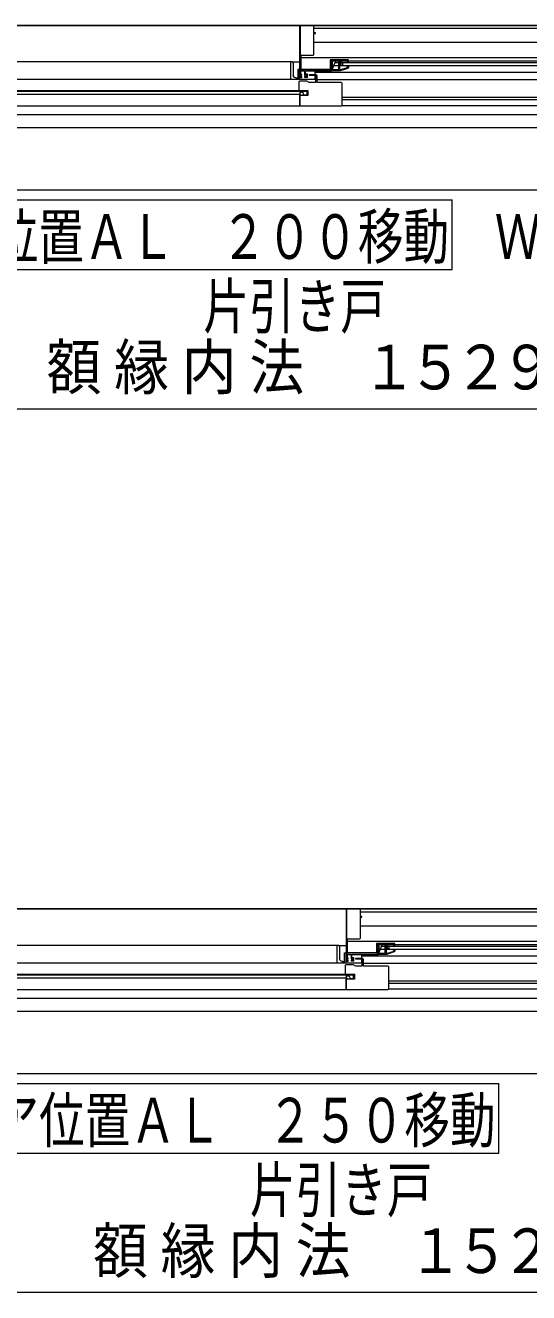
# Model space of a CAD drawing. Units: millimetres on the paper. Extents: x -305 to 305, y -152 to 152.
# Drawn here: x -33.1 to -11.5, y -71.4 to -16.9 of the extents above; entities that cross this region are included whole.
import ezdxf
from ezdxf.enums import TextEntityAlignment as Align

# ---------------------------------------------------------------- set-up
doc = ezdxf.new("R2010")
doc.units = ezdxf.units.MM
doc.layers.add('0-1_VIEW0001', color=7, linetype='Continuous', lineweight=9)
doc.styles.add('ＭＳ ゴシック', font='')
doc.styles.get('ＭＳ ゴシック').set_extended_font_data('MS Gothic')

msp = doc.modelspace()

# ---------------------------------------------------------------- linework, layer by layer
at = {"layer": '0-1_VIEW0001'}
for p, q in [((-50.477, -16.896), (-10.576, -16.896)), ((-10.616, -16.896), (-50.477, -16.896)), ((-21.316, -16.896), (-50.477, -16.896)), ((-21.316, -16.896), (-21.316, -18.856)), ((-20.736, -16.896), (-21.284, -16.896)), ((-20.696, -17.016), (-10.616, -17.016)), ((-20.696, -17.616), (-10.616, -17.616)), ((-21.696, -18.464), (-50.477, -18.464)), ((-21.696, -18.456), (-21.656, -18.456)), ((-21.696, -18.506), (-21.696, -18.456)), ((-21.696, -19.224), (-21.696, -18.506)), ((-21.626, -18.464), (-21.316, -18.464)), ((-21.596, -18.516), (-21.596, -19.037)), ((9.344, -18.295), (-21.248, -18.295)), ((-19.236, -18.376), (-19.984, -18.376)), ((-19.944, -18.836), (-19.944, -18.495)), ((-19.776, -18.44), (-19.936, -18.856)), ((8.484, -18.504), (-19.801, -18.504)), ((8.224, -18.44), (-19.776, -18.44)), ((-19.628, -18.479), (-19.628, -18.456)), ((-19.612, -18.512), (-19.627, -18.485)), ((-19.625, -18.538), (-19.614, -18.527)), ((-19.616, -18.444), (-19.615, -18.444)), ((-19.605, -18.45), (-19.572, -18.509)), ((-19.556, -18.512), (-19.575, -18.53)), ((-19.568, -18.525), (-19.568, -18.527)), ((-19.541, -18.547), (-19.52, -18.527)), ((-19.476, -18.505), (-19.476, -18.632)), ((-19.276, -18.484), (-19.276, -18.504)), ((-19.256, -18.42), (-19.256, -18.464)), ((-19.216, -18.504), (-19.216, -18.396)), ((-21.378, -18.786), (-21.362, -18.776)), ((-21.378, -19.224), (-21.378, -18.786)), ((-21.362, -18.776), (-21.349, -18.776)), ((-21.316, -18.856), (-19.936, -18.856)), ((-21.296, -18.773), (-21.296, -18.66)), ((-21.296, -18.773), (-21.296, -18.777)), ((-20.896, -19.044), (-20.896, -19.028)), ((-20.884, -19.016), (-20.616, -19.016)), ((-20.628, -19.056), (-20.884, -19.056)), ((-20.656, -18.856), (-20.656, -19.224)), ((-20.656, -18.904), (8.964, -18.904)), ((-20.616, -19.324), (-20.616, -19.068)), ((-20.576, -19.056), (-20.576, -19.324)), ((-19.956, -18.836), (-19.956, -18.808)), ((8.484, -18.632), (-19.85, -18.632)), ((-19.572, -18.536), (-19.589, -18.553)), ((-19.58, -18.545), (-19.58, -18.557)), ((-19.575, -18.578), (-19.558, -18.606)), ((-19.521, -18.598), (-19.542, -18.562)), ((-19.541, -18.616), (-19.532, -18.616)), ((-19.244, -18.745), (-19.525, -18.833)), ((-19.288, -18.638), (-19.288, -18.636)), ((-19.256, -18.676), (-19.285, -18.647)), ((-19.276, -18.624), (-19.261, -18.624)), ((-19.253, -18.628), (-19.22, -18.661)), ((-19.216, -18.669), (-19.216, -18.707)), ((-20.616, -19.224), (-50.336, -19.224)), ((-21.476, -19.157), (-21.378, -19.157)), ((-21.336, -19.739), (-21.336, -19.311)), ((-21.326, -19.294), (-21.299, -19.278)), ((-21.293, -19.276), (-21.02, -19.276)), ((-21.22, -19.136), (-21.22, -19.096)), ((-20.976, -19.136), (-21.1, -19.136)), ((-21.014, -19.278), (-20.915, -19.335)), ((-20.909, -19.336), (-20.628, -19.336)), ((-20.576, -19.224), (8.944, -19.224)), ((-20.564, -19.336), (-19.536, -19.336)), ((-19.496, -19.376), (-19.496, -20.336)), ((-50.336, -19.696), (-21.305, -19.696)), ((-20.992, -19.739), (-50.24, -19.739)), ((-50.2, -19.859), (-21.304, -19.859)), ((-21.305, -19.696), (-21.305, -20.376)), ((-20.956, -19.92), (-21.305, -19.92)), ((-21.304, -19.82), (-21.304, -19.876)), ((-21.304, -20.34), (-21.304, -19.887)), ((-21.3, -19.704), (-20.956, -19.704)), ((-21.299, -19.877), (-21.287, -19.87)), ((-21.281, -19.868), (-21.28, -19.868)), ((-21.272, -19.876), (-21.272, -19.88)), ((-21.252, -19.9), (-21.195, -19.9)), ((-21.19, -19.899), (-21.16, -19.887)), ((-21.145, -19.884), (-20.992, -19.884)), ((-20.992, -19.884), (-20.992, -19.739)), ((-20.956, -19.704), (-20.956, -19.92)), ((-19.496, -19.979), (8.164, -19.979)), ((-19.496, -20.091), (8.358, -20.091)), ((-21.305, -20.376), (-51.704, -20.376)), ((-19.536, -20.376), (-21.324, -20.376)), ((-19.496, -20.336), (8.944, -20.336)), ((-50.434, -20.732), (8.964, -20.732)), ((-49.649, -21.296), (9.084, -21.296)), ((9.884, -23.978), (-52.856, -23.978)), ((-38.746, -24.397), (-14.746, -24.397)), ((-14.746, -27.397), (-14.746, -24.397)), ((-38.746, -27.397), (-14.746, -27.397)), ((8.484, -33.395), (-51.456, -33.395)), ((-48.477, -54.896), (-10.576, -54.896)), ((-10.616, -54.896), (-48.477, -54.896)), ((-19.316, -54.896), (-48.477, -54.896)), ((-19.316, -54.896), (-19.316, -56.856)), ((-18.736, -54.896), (-19.284, -54.896)), ((-18.696, -55.016), (-10.616, -55.016)), ((-18.696, -55.616), (-10.616, -55.616)), ((-19.696, -56.464), (-48.477, -56.464)), ((-19.696, -56.456), (-19.656, -56.456)), ((-19.696, -56.506), (-19.696, -56.456)), ((-19.696, -57.224), (-19.696, -56.506)), ((-19.626, -56.464), (-19.316, -56.464)), ((-19.596, -56.516), (-19.596, -57.037)), ((-19.296, -56.773), (-19.296, -56.66)), ((11.344, -56.295), (-19.248, -56.295)), ((-17.236, -56.376), (-17.984, -56.376)), ((-17.944, -56.836), (-17.944, -56.495)), ((-17.776, -56.44), (-17.936, -56.856)), ((10.484, -56.632), (-17.85, -56.632)), ((10.484, -56.504), (-17.801, -56.504)), ((10.224, -56.44), (-17.776, -56.44)), ((-17.628, -56.479), (-17.628, -56.456)), ((-17.612, -56.512), (-17.627, -56.485)), ((-17.625, -56.538), (-17.614, -56.527)), ((-17.616, -56.444), (-17.615, -56.444)), ((-17.605, -56.45), (-17.572, -56.509)), ((-17.572, -56.536), (-17.589, -56.553)), ((-17.58, -56.545), (-17.58, -56.557)), ((-17.556, -56.512), (-17.575, -56.53)), ((-17.575, -56.578), (-17.558, -56.606)), ((-17.568, -56.525), (-17.568, -56.527)), ((-17.521, -56.598), (-17.542, -56.562)), ((-17.541, -56.547), (-17.52, -56.527)), ((-17.541, -56.616), (-17.532, -56.616)), ((-17.476, -56.505), (-17.476, -56.632)), ((-17.288, -56.638), (-17.288, -56.636)), ((-17.256, -56.676), (-17.285, -56.647)), ((-17.276, -56.484), (-17.276, -56.504)), ((-17.276, -56.624), (-17.261, -56.624)), ((-17.256, -56.42), (-17.256, -56.464)), ((-17.253, -56.628), (-17.22, -56.661)), ((-17.216, -56.504), (-17.216, -56.396)), ((-17.216, -56.669), (-17.216, -56.707)), ((-19.476, -57.157), (-19.378, -57.157)), ((-19.378, -56.786), (-19.362, -56.776)), ((-19.378, -57.224), (-19.378, -56.786)), ((-19.362, -56.776), (-19.349, -56.776)), ((-19.316, -56.856), (-17.936, -56.856)), ((-19.296, -56.773), (-19.296, -56.777)), ((-19.22, -57.136), (-19.22, -57.096)), ((-18.976, -57.136), (-19.1, -57.136)), ((-18.896, -57.044), (-18.896, -57.028)), ((-18.884, -57.016), (-18.616, -57.016)), ((-18.628, -57.056), (-18.884, -57.056)), ((-18.656, -56.856), (-18.656, -57.224)), ((-18.656, -56.904), (10.964, -56.904)), ((-18.616, -57.324), (-18.616, -57.068)), ((-18.576, -57.056), (-18.576, -57.324)), ((-17.956, -56.836), (-17.956, -56.808)), ((-17.244, -56.745), (-17.525, -56.833)), ((-18.616, -57.224), (-48.336, -57.224)), ((-48.336, -57.696), (-19.305, -57.696)), ((-18.992, -57.739), (-48.24, -57.739)), ((-19.336, -57.739), (-19.336, -57.311)), ((-19.326, -57.294), (-19.299, -57.278)), ((-19.305, -57.696), (-19.305, -58.376)), ((-19.3, -57.704), (-18.956, -57.704)), ((-19.293, -57.276), (-19.02, -57.276)), ((-19.014, -57.278), (-18.915, -57.335)), ((-18.992, -57.884), (-18.992, -57.739)), ((-18.956, -57.704), (-18.956, -57.92)), ((-18.909, -57.336), (-18.628, -57.336)), ((-18.576, -57.224), (10.944, -57.224)), ((-18.564, -57.336), (-17.536, -57.336)), ((-17.496, -57.376), (-17.496, -58.336)), ((-48.2, -57.859), (-19.304, -57.859)), ((-18.956, -57.92), (-19.305, -57.92)), ((-19.304, -57.82), (-19.304, -57.876)), ((-19.304, -58.34), (-19.304, -57.887)), ((-19.299, -57.877), (-19.287, -57.87)), ((-19.281, -57.868), (-19.28, -57.868)), ((-19.272, -57.876), (-19.272, -57.88)), ((-19.252, -57.9), (-19.195, -57.9)), ((-19.19, -57.899), (-19.16, -57.887)), ((-19.145, -57.884), (-18.992, -57.884)), ((-17.496, -57.979), (10.164, -57.979)), ((-17.496, -58.091), (10.358, -58.091)), ((-19.305, -58.376), (-49.704, -58.376)), ((-48.434, -58.732), (10.964, -58.732)), ((-17.536, -58.376), (-19.324, -58.376)), ((-17.496, -58.336), (10.944, -58.336)), ((-47.649, -59.296), (11.084, -59.296)), ((11.884, -61.978), (-50.856, -61.978)), ((-36.746, -62.397), (-12.746, -62.397)), ((-12.746, -65.397), (-12.746, -62.397)), ((-36.746, -65.397), (-12.746, -65.397)), ((10.484, -71.395), (-49.456, -71.395))]:
    msp.add_line(p, q, dxfattribs=at)
for points in [[(-21.284, -16.896), (-21.293, -16.9), (-21.296, -16.908)], [(-21.296, -16.908), (-21.296, -19.136), (-21.22, -19.136)], [(-20.696, -16.936), (-20.708, -16.908), (-20.736, -16.896)], [(-20.696, -18.136), (-20.696, -17.248), (-20.636, -17.248), (-20.636, -17.216), (-20.696, -17.216), (-20.696, -16.936)], [(-21.656, -18.456), (-21.65, -18.456), (-21.644, -18.457), (-21.632, -18.461), (-21.626, -18.464), (-21.616, -18.472), (-21.611, -18.477), (-21.603, -18.488), (-21.6, -18.495), (-21.598, -18.502)], [(-20.004, -18.396), (-20.004, -18.788), (-21.248, -18.788), (-21.248, -18.176), (-20.736, -18.176)], [(-20.736, -18.176), (-20.708, -18.165), (-20.696, -18.136)], [(-19.984, -18.376), (-19.999, -18.382), (-20.004, -18.396)], [(-19.956, -18.824), (-19.956, -18.42), (-19.552, -18.42), (-19.552, -18.503)], [(-19.948, -18.486), (-19.942, -18.446), (-19.908, -18.468)], [(-19.944, -18.495), (-19.945, -18.49), (-19.948, -18.486)], [(-19.908, -18.468), (-19.908, -18.8), (-19.628, -18.8), (-19.628, -18.546)], [(-19.628, -18.456), (-19.625, -18.448), (-19.616, -18.444)], [(-19.627, -18.485), (-19.628, -18.482), (-19.628, -18.479)], [(-19.615, -18.444), (-19.609, -18.446), (-19.605, -18.45)], [(-19.614, -18.527), (-19.61, -18.52), (-19.612, -18.512)], [(-19.572, -18.509), (-19.569, -18.517), (-19.568, -18.525)], [(-19.568, -18.527), (-19.569, -18.532), (-19.572, -18.536)], [(-19.552, -18.503), (-19.553, -18.508), (-19.556, -18.512)], [(-19.52, -18.527), (-19.517, -18.523), (-19.516, -18.518)], [(-19.516, -18.518), (-19.516, -18.42), (-19.256, -18.42)], [(-19.256, -18.464), (-19.259, -18.47), (-19.264, -18.472), (-19.273, -18.476), (-19.276, -18.484)], [(-19.216, -18.396), (-19.222, -18.382), (-19.236, -18.376)], [(-21.476, -19.157), (-21.561, -19.122), (-21.596, -19.037)], [(-21.314, -19.224), (-21.314, -18.789), (-21.349, -18.776)], [(-21.22, -19.096), (-21.264, -19.096), (-21.264, -19.036), (-21.22, -19.036), (-21.22, -19.004), (-21.256, -19.004), (-21.256, -18.836), (-21.1, -18.836), (-21.1, -19.036), (-21.016, -19.036), (-21.016, -19.096), (-21.1, -19.096), (-21.1, -19.136)], [(-20.976, -19.136), (-20.976, -18.996), (-21.06, -18.996), (-21.06, -18.836), (-19.549, -18.836)], [(-20.896, -19.028), (-20.893, -19.02), (-20.884, -19.016)], [(-20.884, -19.056), (-20.893, -19.053), (-20.896, -19.044)], [(-20.616, -19.068), (-20.62, -19.06), (-20.628, -19.056)], [(-20.616, -19.016), (-20.588, -19.028), (-20.576, -19.056)], [(-19.628, -18.546), (-19.627, -18.542), (-19.625, -18.538)], [(-19.589, -18.553), (-19.591, -18.557), (-19.592, -18.561)], [(-19.592, -18.561), (-19.592, -18.8), (-19.549, -18.8)], [(-19.575, -18.53), (-19.579, -18.537), (-19.58, -18.545)], [(-19.58, -18.557), (-19.579, -18.568), (-19.575, -18.578)], [(-19.558, -18.606), (-19.551, -18.614), (-19.541, -18.616)], [(-19.549, -18.8), (-19.542, -18.8), (-19.535, -18.798)], [(-19.525, -18.833), (-19.537, -18.835), (-19.549, -18.836)], [(-19.542, -18.562), (-19.544, -18.554), (-19.541, -18.547)], [(-19.535, -18.798), (-19.252, -18.71), (-19.252, -18.684)], [(-19.532, -18.616), (-19.521, -18.61), (-19.521, -18.598)], [(-19.288, -18.636), (-19.285, -18.628), (-19.276, -18.624)], [(-19.285, -18.647), (-19.287, -18.643), (-19.288, -18.638)], [(-19.261, -18.624), (-19.257, -18.625), (-19.253, -18.628)], [(-19.252, -18.684), (-19.253, -18.68), (-19.256, -18.676)], [(-19.216, -18.707), (-19.224, -18.731), (-19.244, -18.745)], [(-19.22, -18.661), (-19.217, -18.665), (-19.216, -18.669)], [(-21.336, -19.311), (-21.334, -19.301), (-21.326, -19.294)], [(-21.299, -19.278), (-21.296, -19.277), (-21.293, -19.276)], [(-21.02, -19.276), (-21.016, -19.277), (-21.014, -19.278)], [(-20.915, -19.335), (-20.912, -19.336), (-20.909, -19.336)], [(-20.628, -19.336), (-20.62, -19.333), (-20.616, -19.324)], [(-20.576, -19.324), (-20.573, -19.333), (-20.564, -19.336)], [(-19.536, -19.336), (-19.508, -19.348), (-19.496, -19.376)], [(-21.304, -19.887), (-21.303, -19.881), (-21.299, -19.877)], [(-21.287, -19.87), (-21.284, -19.869), (-21.281, -19.868)], [(-21.28, -19.868), (-21.275, -19.871), (-21.272, -19.876)], [(-21.272, -19.88), (-21.267, -19.894), (-21.252, -19.9)], [(-21.195, -19.9), (-21.192, -19.9), (-21.19, -19.899)], [(-21.16, -19.887), (-21.152, -19.885), (-21.145, -19.884)], [(-19.496, -20.336), (-19.508, -20.365), (-19.536, -20.376)], [(-19.284, -54.896), (-19.293, -54.9), (-19.296, -54.908)], [(-19.296, -54.908), (-19.296, -57.136), (-19.22, -57.136)], [(-18.696, -54.936), (-18.708, -54.908), (-18.736, -54.896)], [(-18.696, -56.136), (-18.696, -55.248), (-18.636, -55.248), (-18.636, -55.216), (-18.696, -55.216), (-18.696, -54.936)], [(-19.656, -56.456), (-19.65, -56.456), (-19.644, -56.457), (-19.632, -56.461), (-19.626, -56.464), (-19.616, -56.472), (-19.611, -56.477), (-19.603, -56.488), (-19.6, -56.495), (-19.598, -56.502)], [(-18.004, -56.396), (-18.004, -56.788), (-19.248, -56.788), (-19.248, -56.176), (-18.736, -56.176)], [(-18.736, -56.176), (-18.708, -56.165), (-18.696, -56.136)], [(-17.984, -56.376), (-17.999, -56.382), (-18.004, -56.396)], [(-17.956, -56.824), (-17.956, -56.42), (-17.552, -56.42), (-17.552, -56.503)], [(-17.948, -56.486), (-17.942, -56.446), (-17.908, -56.468)], [(-17.944, -56.495), (-17.945, -56.49), (-17.948, -56.486)], [(-17.908, -56.468), (-17.908, -56.8), (-17.628, -56.8), (-17.628, -56.546)], [(-17.628, -56.456), (-17.625, -56.448), (-17.616, -56.444)], [(-17.627, -56.485), (-17.628, -56.482), (-17.628, -56.479)], [(-17.628, -56.546), (-17.627, -56.542), (-17.625, -56.538)], [(-17.615, -56.444), (-17.609, -56.446), (-17.605, -56.45)], [(-17.614, -56.527), (-17.61, -56.52), (-17.612, -56.512)], [(-17.589, -56.553), (-17.591, -56.557), (-17.592, -56.561)], [(-17.592, -56.561), (-17.592, -56.8), (-17.549, -56.8)], [(-17.575, -56.53), (-17.579, -56.537), (-17.58, -56.545)], [(-17.58, -56.557), (-17.579, -56.568), (-17.575, -56.578)], [(-17.572, -56.509), (-17.569, -56.517), (-17.568, -56.525)], [(-17.568, -56.527), (-17.569, -56.532), (-17.572, -56.536)], [(-17.558, -56.606), (-17.551, -56.614), (-17.541, -56.616)], [(-17.552, -56.503), (-17.553, -56.508), (-17.556, -56.512)], [(-17.542, -56.562), (-17.544, -56.554), (-17.541, -56.547)], [(-17.532, -56.616), (-17.521, -56.61), (-17.521, -56.598)], [(-17.52, -56.527), (-17.517, -56.523), (-17.516, -56.518)], [(-17.516, -56.518), (-17.516, -56.42), (-17.256, -56.42)], [(-17.288, -56.636), (-17.285, -56.628), (-17.276, -56.624)], [(-17.285, -56.647), (-17.287, -56.643), (-17.288, -56.638)], [(-17.256, -56.464), (-17.259, -56.47), (-17.264, -56.472), (-17.273, -56.476), (-17.276, -56.484)], [(-17.261, -56.624), (-17.257, -56.625), (-17.253, -56.628)], [(-17.252, -56.684), (-17.253, -56.68), (-17.256, -56.676)], [(-17.216, -56.396), (-17.222, -56.382), (-17.236, -56.376)], [(-17.22, -56.661), (-17.217, -56.665), (-17.216, -56.669)], [(-19.476, -57.157), (-19.561, -57.122), (-19.596, -57.037)], [(-19.314, -57.224), (-19.314, -56.789), (-19.349, -56.776)], [(-19.22, -57.096), (-19.264, -57.096), (-19.264, -57.036), (-19.22, -57.036), (-19.22, -57.004), (-19.256, -57.004), (-19.256, -56.836), (-19.1, -56.836), (-19.1, -57.036), (-19.016, -57.036), (-19.016, -57.096), (-19.1, -57.096), (-19.1, -57.136)], [(-18.976, -57.136), (-18.976, -56.996), (-19.06, -56.996), (-19.06, -56.836), (-17.549, -56.836)], [(-18.896, -57.028), (-18.893, -57.02), (-18.884, -57.016)], [(-18.884, -57.056), (-18.893, -57.053), (-18.896, -57.044)], [(-18.616, -57.068), (-18.62, -57.06), (-18.628, -57.056)], [(-18.616, -57.016), (-18.588, -57.028), (-18.576, -57.056)], [(-17.549, -56.8), (-17.542, -56.8), (-17.535, -56.798)], [(-17.525, -56.833), (-17.537, -56.835), (-17.549, -56.836)], [(-17.535, -56.798), (-17.252, -56.71), (-17.252, -56.684)], [(-17.216, -56.707), (-17.224, -56.731), (-17.244, -56.745)], [(-19.336, -57.311), (-19.334, -57.301), (-19.326, -57.294)], [(-19.299, -57.278), (-19.296, -57.277), (-19.293, -57.276)], [(-19.02, -57.276), (-19.016, -57.277), (-19.014, -57.278)], [(-18.915, -57.335), (-18.912, -57.336), (-18.909, -57.336)], [(-18.628, -57.336), (-18.62, -57.333), (-18.616, -57.324)], [(-18.576, -57.324), (-18.573, -57.333), (-18.564, -57.336)], [(-17.536, -57.336), (-17.508, -57.348), (-17.496, -57.376)], [(-19.304, -57.887), (-19.303, -57.881), (-19.299, -57.877)], [(-19.287, -57.87), (-19.284, -57.869), (-19.281, -57.868)], [(-19.28, -57.868), (-19.275, -57.871), (-19.272, -57.876)], [(-19.272, -57.88), (-19.267, -57.894), (-19.252, -57.9)], [(-19.195, -57.9), (-19.192, -57.9), (-19.19, -57.899)], [(-19.16, -57.887), (-19.152, -57.885), (-19.145, -57.884)], [(-17.496, -58.336), (-17.508, -58.365), (-17.536, -58.376)]]:
    msp.add_lwpolyline(points, dxfattribs=at)
for centre, radius, start, end in [((-21.656, -18.516), 0.06, 0, 14.0074), ((-21.227, -19.858), 0.0865, 342.5612, 153.5989), ((-19.656, -56.516), 0.06, 0, 14.0074), ((-19.227, -57.858), 0.0865, 342.5612, 153.5989)]:
    msp.add_arc(centre, radius, start, end, dxfattribs=at)

# ---------------------------------------------------------------- texts
at = {"layer": '0-1_VIEW0001', "style": 'ＭＳ ゴシック'}
for s, width, p in [('ドア位置ＡＬ\u3000２００移動\u3000Ｗ８００', 0.75, (-38.46, -27.516)), ('片引き戸', 0.75, (-25.46, -30.514)), ('額', 0.9, (-32.204, -33.129)), ('縁', 0.9, (-29.296, -33.129)), ('内', 0.9, (-26.388, -33.129)), ('法', 0.9, (-23.48, -33.129)), ('１', 0.9, (-18.64, -33.129)), ('５', 0.9, (-16.652, -33.129)), ('２', 0.9, (-14.664, -33.129)), ('９', 0.9, (-12.676, -33.129)), ('ドア位置ＡＬ\u3000２５０移動\u3000Ｗ８００', 0.75, (-36.46, -65.516)), ('片引き戸', 0.75, (-23.46, -68.514)), ('額', 0.9, (-30.204, -71.129)), ('縁', 0.9, (-27.296, -71.129)), ('内', 0.9, (-24.388, -71.129)), ('法', 0.9, (-21.48, -71.129)), ('１', 0.9, (-16.64, -71.129)), ('５', 0.9, (-14.652, -71.129)), ('２', 0.9, (-12.664, -71.129))]:
    msp.add_text(s, height=1.921, dxfattribs=dict(at, width=width)).set_placement(p, align=Align.BOTTOM_LEFT)

doc.saveas('drawing.dxf')
